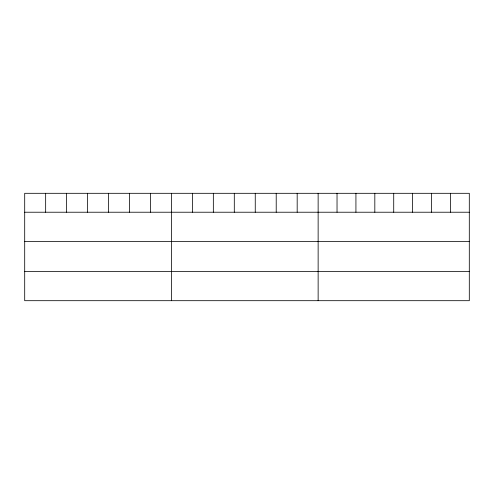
<?xml version="1.0" encoding="UTF-8"?>
<svg xmlns="http://www.w3.org/2000/svg" width="494" height="494" viewBox="0 0 494 494"><rect width="100%" height="100%" fill="white"/><g stroke="black" fill="none" stroke-linecap="round" stroke-linejoin="round"><path stroke-width="0.74" d="M469.3 212.222L469.3 300.692L24.7 300.692L24.7 193.308L469.3 193.308L469.3 212.222L24.7 212.222M24.7 241.418L469.3 241.418M24.7 271.496L469.3 271.496M450.405 193.308L450.405 212.222M431.509 193.308L431.509 212.222M412.614 193.308L412.614 212.222M393.718 193.308L393.718 212.222M374.823 193.308L374.823 212.222M355.927 193.308L355.927 212.222M337.031 193.308L337.031 212.222M318.136 193.308L318.136 300.692M297.178 193.308L297.178 212.222M276.214 193.308L276.214 212.222M255.256 193.308L255.256 212.222M234.298 193.308L234.298 212.222M213.34 193.308L213.34 212.222M192.376 193.308L192.376 212.222M171.418 193.308L171.418 300.692M150.46 193.308L150.46 212.222M129.496 193.308L129.496 212.222M108.538 193.308L108.538 212.222M87.58 193.308L87.58 212.222M66.622 193.308L66.622 212.222M45.658 193.308L45.658 212.222"/></g></svg>
